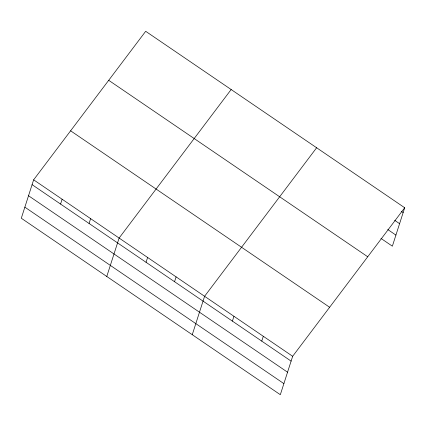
<?xml version="1.0" encoding="UTF-8"?>
<svg xmlns="http://www.w3.org/2000/svg" width="426" height="426" viewBox="0 0 426 426"><rect width="100%" height="100%" fill="white"/><g stroke="black" fill="none" stroke-linecap="round" stroke-linejoin="round"><path stroke-width="0.64" d="M33.638 179.82L21.3 218.245L280.324 394.705L292.662 356.285L404.7 207.755L145.676 31.295L33.638 179.82L292.662 356.285M60.577 204.065L62.127 199.235M89.071 223.474L90.621 218.644M106.777 276.474L119.115 238.054L231.153 89.529M146.054 262.299L147.609 257.464M174.548 281.708L176.098 276.873M192.259 334.708L204.592 296.288L316.63 147.758M232.399 321.119L233.949 316.284M261.756 341.12L263.305 336.284M404.7 207.755L392.362 246.18L380.945 238.4M401.516 211.477L403.15 212.59M394.694 220.338L399.588 223.671M387.767 229.539L395.924 235.093M108.705 80.306L367.729 256.772M70.609 130.809L329.633 307.268M32.083 184.655L291.107 361.115M28.526 195.742L287.55 372.202M24.857 207.158L283.886 383.618"/></g></svg>
